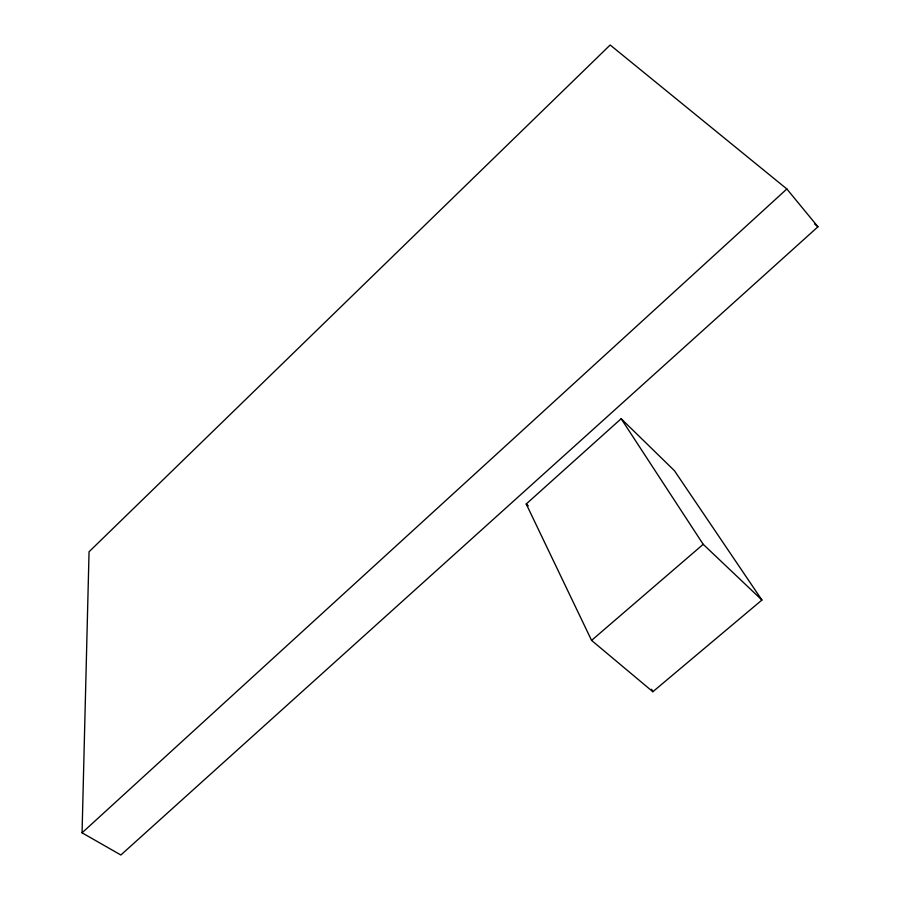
<?xml version="1.0" encoding="UTF-8"?>
<svg xmlns="http://www.w3.org/2000/svg" width="900" height="900" viewBox="0 0 900 900"><rect width="100%" height="100%" fill="white"/><g stroke="black" fill="none" stroke-linecap="round" stroke-linejoin="round"><path stroke-width="1.35" d="M82.058 832.815L89.055 551.767L610.166 45L786.859 188.977L817.942 226.789L120.87 855L82.058 832.815L786.859 188.977M526.219 504L621.158 418.714L674.415 470.666L761.929 600.03L652.849 691.729L591.57 640.395L526.219 504L528.3 505.834M591.57 640.395L703.204 544.32L621.158 418.714M814.702 224.1L817.942 226.789M703.204 544.32L761.929 600.03M651.566 689.242L652.849 691.729"/></g></svg>
